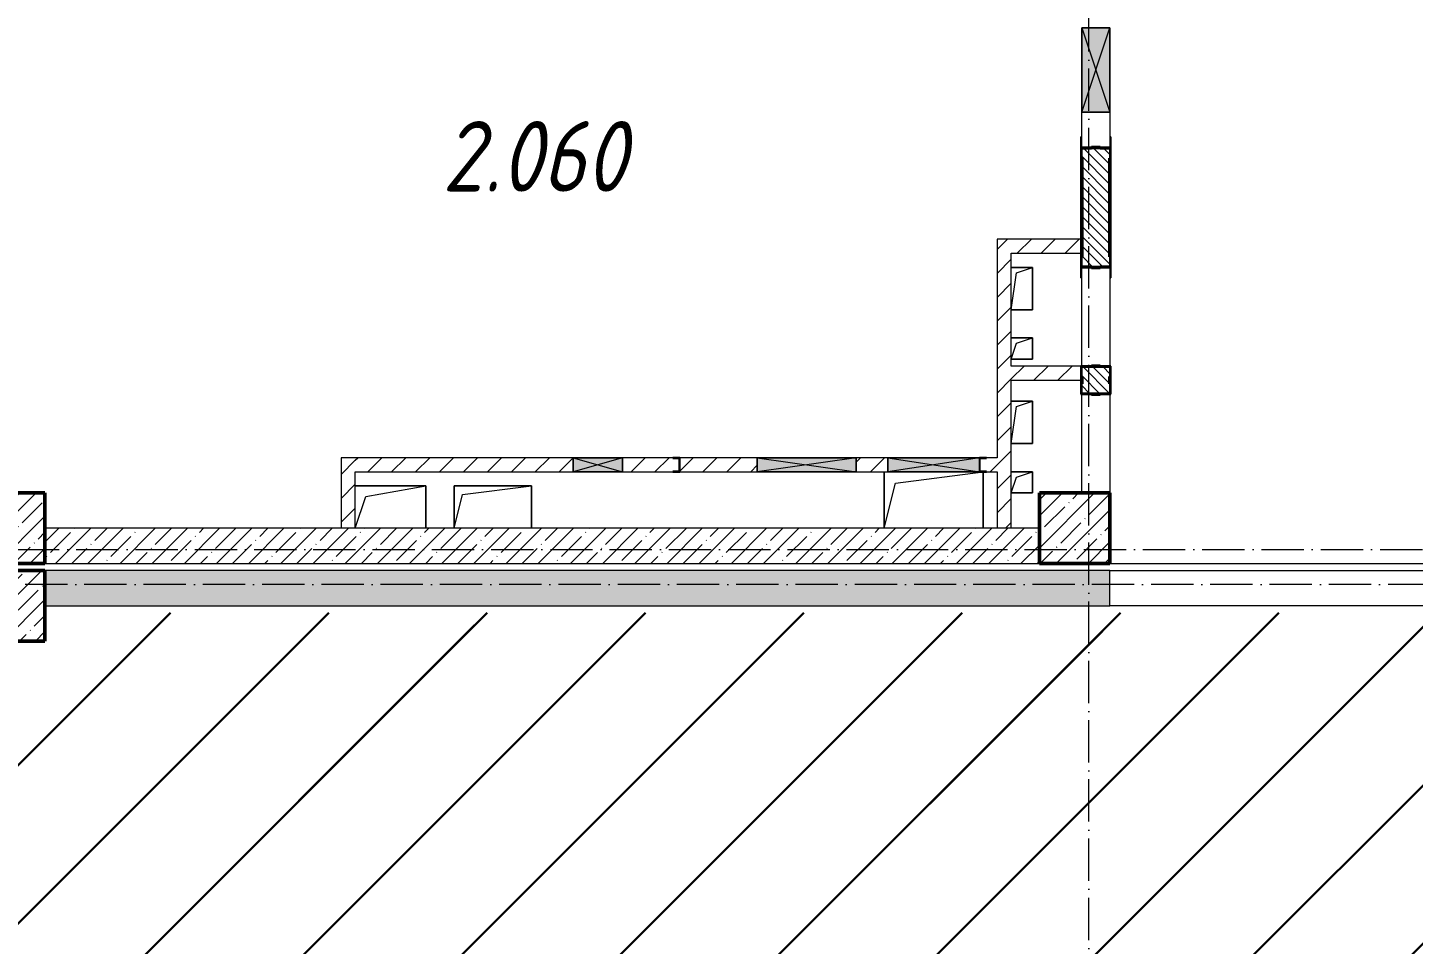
# Model space of a CAD drawing. Header units: millimetres. Extents: x -17017 to 628417, y -109036 to 199237.
# Drawn here: x 41188 to 51010, y 70544 to 77045 of the extents above; entities that cross this region are included whole.
import ezdxf

# ---------------------------------------------------------------- set-up
doc = ezdxf.new("R2010")
doc.units = ezdxf.units.MM
doc.linetypes.add('50_200_ШТРИХ_1Т_ш5_п1_п1_', pattern=[700, 500, -100, 0, -100])
for name, color, linetype, lineweight in [('3.1) ЖБ окна 1.2 м', 102, 'Continuous', 30), ('A-DETL-GENF-OTLN', 7, 'Continuous', 9), ('A-FLOR-____-OTLN', 7, 'Continuous', 9), ('A-GENM-____-MCUT', 7, 'Continuous', 25), ('A-GENM-____-OTLN', 7, 'Continuous', 9), ('A-GENM-____-OTLN-1', 7, 'Continuous', 25), ('A-GLAZ-____-OTLN', 7, 'Continuous', 9), ('A-WALL-____-MCUT-1', 7, 'Continuous', 9), ('A-WALL-____-MCUT-2', 7, 'Continuous', 50), ('A-WALL-____-OTLN', 7, 'Continuous', 9), ('A-WALL-____-PATT-1', 7, 'Continuous', 9), ('A-WALL-FNSH-MCUT-1', 7, 'Continuous', 9), ('I-WALL-____-OTLN', 7, 'Continuous', 9), ('S-COLS-____-MCUT', 7, 'Continuous', 50), ('S-COLS-____-OTLN', 7, 'Continuous', 9), ('S-GRID-____-OTLN-1', 7, '50_200_ШТРИХ_1Т_ш5_п1_п1_', 9), ('Марки помещений', 7, 'Continuous', 9), ('стяжа', 7, 'Continuous', 30)]:
    doc.layers.add(name, color=color, linetype=linetype, lineweight=lineweight)
doc.styles.add('ISOCPEUR_I_3', font='isocpeui.ttf', dxfattribs={"width": 0.85, "height": 2.2})
pattern_1 = [(45, (50979.8, 168109.95), (-561.266, 561.266), [])]
pattern_2 = [(45, (43259.71, 63713.66), (-84.8528, 84.8528), [])]
pattern_3 = [(45, (43259.71, 63713.66), (-114.0493, 114.0493), []), (45, (43373.76, 63713.66), (-114.0493, 114.0493), [201.612, -40.322, 3.353, -36.97])]

# ---------------------------------------------------------------- blocks, each defined once
blk = doc.blocks.new('BSC_Колонна _Прямоугольная - 500х500-V42-АР1_План отверстий 2 этажа в осях 1-64_А-ГГ')
at = {"layer": 'S-COLS-____-OTLN'}
h = blk.add_hatch(dxfattribs=at)
h.set_pattern_fill('FP_71', color=256, style=0, pattern_type=2)
h.set_pattern_definition([(45, (2200, -9781.04), (-114.0493, 114.0493), []), (45, (2314.05, -9781.04), (-114.0493, 114.0493), [201.612, -40.322, 3.353, -36.97])])
h.paths.add_polyline_path([(-250, -250), (250, -250), (250, 250), (-250, 250)], flags=0)
at = {"layer": 'S-COLS-____-MCUT'}
for p, q in [((250, 250), (-250, 250)), ((-250, 250), (-250, -250)), ((250, -250), (250, 250)), ((-250, -250), (250, -250))]:
    blk.add_line(p, q, dxfattribs=at)
blk = doc.blocks.new('BSC_Колонна _Прямоугольная - 500х500-V43-АР1_План отверстий 2 этажа в осях 1-64_А-ГГ')
at = {"layer": 'S-COLS-____-OTLN'}
h = blk.add_hatch(dxfattribs=at)
h.set_pattern_fill('FP_72', color=256, style=0, pattern_type=2)
h.set_pattern_definition([(45, (-5350, -9781.04), (-114.0493, 114.0493), []), (45, (-5235.95, -9781.04), (-114.0493, 114.0493), [201.613, -40.323, 3.353, -36.97])])
h.paths.add_polyline_path([(-250, -250), (250, -250), (250, 250), (-250, 250)], flags=0)
at = {"layer": 'S-COLS-____-MCUT'}
for p, q in [((250, 250), (-250, 250)), ((-250, 250), (-250, -250)), ((250, -250), (250, 250)), ((-250, -250), (250, -250))]:
    blk.add_line(p, q, dxfattribs=at)
blk = doc.blocks.new('BSC_Колонна _Прямоугольная - 500х500-V137-АР1_План отверстий 2 этажа в осях 1-64_А-ГГ')
at = {"layer": 'S-COLS-____-OTLN'}
h = blk.add_hatch(dxfattribs=at)
h.set_pattern_fill('FP_167', color=256, style=0, pattern_type=2)
h.set_pattern_definition([(45, (2200, -9231.04), (-114.0493, 114.0493), []), (45, (2314.05, -9231.04), (-114.0493, 114.0493), [201.612, -40.322, 3.353, -36.97])])
h.paths.add_polyline_path([(-250, -250), (250, -250), (250, 250), (-250, 250), (-250, 104.8)], flags=0)
at = {"layer": 'S-COLS-____-MCUT'}
for p, q in [((250, 250), (-250, 250)), ((-250, 250), (-250, -250)), ((250, -250), (250, 250)), ((-250, -250), (250, -250))]:
    blk.add_line(p, q, dxfattribs=at)
blk = doc.blocks.new('Фахверк_СКБ_Уголок - 200_3960_зеркало-28268689-АР1_План отверстий 2 этажа в осях 1-64_А-ГГ')
at = {"layer": 'A-GENM-____-MCUT'}
for p, q in [((200, 156), (125, 156)), ((125, 156), (125, 81)), ((131, 81), (131, 150)), ((131, 150), (200, 150)), ((200, 150), (200, 156)), ((125, 81), (131, 81)), ((131, 19), (125, 19)), ((125, 19), (125, -56)), ((131, -50), (131, 19)), ((125, -56), (200, -56)), ((200, -50), (131, -50)), ((200, -56), (200, -50))]:
    blk.add_line(p, q, dxfattribs=at)
blk = doc.blocks.new('154_Стойка_СКБ_Уголок - СМ-2180_200-28268025-АР1_План отверстий 2 этажа в осях 1-64_А-ГГ')
at = {"layer": 'A-GENM-____-MCUT'}
for p, q in [((125, 156), (125, 81)), ((200, 156), (125, 156)), ((131, 81), (131, 150)), ((131, 150), (200, 150)), ((200, 150), (200, 156)), ((125, 81), (131, 81)), ((131, 19), (125, 19)), ((125, 19), (125, -56)), ((131, -50), (131, 19)), ((125, -56), (200, -56)), ((200, -50), (131, -50)), ((200, -56), (200, -50))]:
    blk.add_line(p, q, dxfattribs=at)
blk = doc.blocks.new('Стойка_Влож_Уголок_Опорный - Уголок-28213941-АР1_План отверстий 2 этажа в осях 1-64_А-ГГ')
at = {"layer": 'A-GENM-____-OTLN'}
for p, q in [((-212, -6), (-212, 0)), ((0, 0), (0, -6)), ((-212, -75), (-212, -6)), ((-212, -6), (-206, -6)), ((-212, -75), (-206, -75)), ((-6, -6), (0, -6)), ((-6, -75), (0, -75)), ((0, -6), (0, -75))]:
    blk.add_line(p, q, dxfattribs=at)
blk = doc.blocks.new('154_Фахверк_СКБ_Швеллер - Тип_100_3960-28318856-АР1_План отверстий 2 этажа в осях 1-64_А-ГГ')
at = {"layer": 'A-GENM-____-MCUT'}
for p, q in [((175, 50), (125, 50)), ((125, 50), (125, -50)), ((128, 47), (175, 47)), ((128, -47), (128, 47)), ((175, 47), (175, 50)), ((125, -50), (175, -50)), ((175, -47), (128, -47)), ((175, -50), (175, -47))]:
    blk.add_line(p, q, dxfattribs=at)
blk = doc.blocks.new('AR_Отверстие прямоугольное _в плите_ - AR_Отверстие прямоугольное _в плите_-V148-АР1_План отверстий 2 этажа в осях 1-64_А-ГГ')
at = {"layer": 'A-GENM-____-OTLN'}
for p, q in [((75, 75), (-75, 75)), ((-75, -75), (-37.5, 37.5)), ((-37.5, 37.5), (75, 75)), ((75, -75), (75, 75)), ((-75, -75), (75, -75))]:
    blk.add_line(p, q, dxfattribs=at)
blk = doc.blocks.new('AR_Отверстие прямоугольное _в плите_ - AR_Отверстие прямоугольное _в плите_-V149-АР1_План отверстий 2 этажа в осях 1-64_А-ГГ')
at = {"layer": 'A-GENM-____-OTLN'}
for p, q in [((75, 150), (-75, 150)), ((-75, -150), (-37.5, 112.5)), ((-37.5, 112.5), (75, 150)), ((75, -150), (75, 150)), ((-75, -150), (75, -150))]:
    blk.add_line(p, q, dxfattribs=at)
blk = doc.blocks.new('AR_Отверстие прямоугольное _в плите_ - AR_Отверстие прямоугольное _в плите_-30552525-АР1_План отверстий 2 этажа в осях 1-64_А-ГГ')
at = {"layer": 'A-GENM-____-OTLN'}
for p, q in [((-350, 200), (-350, -200)), ((-270, 120), (350, 200)), ((350, -200), (350, 200)), ((-350, -200), (-270, 120))]:
    blk.add_line(p, q, dxfattribs=at)
blk = doc.blocks.new('AR_Отверстие прямоугольное _в плите_ - AR_Отверстие прямоугольное _в плите_-30459267-АР1_План отверстий 2 этажа в осях 1-64_А-ГГ')
at = {"layer": 'A-GENM-____-OTLN'}
for p, q in [((250, 150), (-250, 150)), ((-175, 75), (250, 150)), ((250, -150), (250, 150)), ((-250, -150), (-175, 75))]:
    blk.add_line(p, q, dxfattribs=at)
blk = doc.blocks.new('AR_Отверстие прямоугольное _в плите_ - AR_Отверстие прямоугольное _в плите_-30552596-АР1_План отверстий 2 этажа в осях 1-64_А-ГГ')
at = {"layer": 'A-GENM-____-OTLN'}
for p, q in [((275, 150), (-275, 150)), ((-275, 150), (-275, -150)), ((-215, 90), (275, 150)), ((275, -150), (275, 150)), ((-275, -150), (-215, 90))]:
    blk.add_line(p, q, dxfattribs=at)
blk = doc.blocks.new('AR_Отверстие прямоугольное _в стене_ - AR_Отверстие прямоугольное _в стене__ОВ-36887039-АР1_План отверстий 2 этажа в осях 1-64_А-ГГ')
at = {"layer": 'A-GLAZ-____-OTLN'}
blk.add_hatch(color=256, dxfattribs=at).paths.add_polyline_path([(325, -50), (325, 50), (-325, 50), (-325, -50), (55, -50)], flags=0)
at = {"layer": 'A-DETL-GENF-OTLN'}
for p, q in [((-325, -50), (-325, 50)), ((-325, 50), (325, 50)), ((325, 50), (-325, -50)), ((-325, 50), (325, -50)), ((325, 50), (-325, 50)), ((-325, 50), (-325, -50)), ((325, 50), (325, -50)), ((325, -50), (325, 50)), ((325, -50), (-325, -50)), ((-325, -50), (325, -50))]:
    blk.add_line(p, q, dxfattribs=at)
blk = doc.blocks.new('AR_Отверстие прямоугольное _в стене__БезПР - AR_Отверстие прямоугольное _в стене__БезПР-36429042-АР1_План отверстий 2 этажа в осях 1-64_А-ГГ')
at = {"layer": 'A-GLAZ-____-OTLN'}
blk.add_hatch(color=256, dxfattribs=at).paths.add_polyline_path([(-350, -50), (350, -50), (350, 50), (-350, 50)], flags=0)
at = {"layer": 'A-DETL-GENF-OTLN'}
for p, q in [((-350, -50), (-350, 50)), ((-350, 50), (350, 50)), ((350, 50), (-350, -50)), ((-350, 50), (350, -50)), ((350, 50), (-350, 50)), ((-350, 50), (-350, -50)), ((350, 50), (350, -50)), ((350, -50), (350, 50)), ((350, -50), (-350, -50)), ((-350, -50), (350, -50))]:
    blk.add_line(p, q, dxfattribs=at)
at = {"layer": 'A-GLAZ-____-OTLN'}
blk.add_line((350, 50), (-350, 50), dxfattribs=at)
blk = doc.blocks.new('AR_Отверстие прямоугольное _в стене__БезПР - AR_Отверстие прямоугольное _в стене__БезПР-36788977-АР1_План отверстий 2 этажа в осях 1-64_А-ГГ')
at = {"layer": 'A-GLAZ-____-OTLN'}
blk.add_hatch(color=256, dxfattribs=at).paths.add_polyline_path([(175, -50), (175, 50), (-175, 50), (-175, -50)], flags=0)
at = {"layer": 'A-DETL-GENF-OTLN'}
for p, q in [((-175, -50), (-175, 50)), ((-175, 50), (175, 50)), ((175, 50), (-175, -50)), ((-175, 50), (175, -50)), ((175, 50), (-175, 50)), ((-175, 50), (-175, -50)), ((175, 50), (175, -50)), ((175, -50), (175, 50)), ((175, -50), (-175, -50)), ((-175, -50), (175, -50))]:
    blk.add_line(p, q, dxfattribs=at)
at = {"layer": 'A-GLAZ-____-OTLN'}
blk.add_line((175, 50), (-175, 50), dxfattribs=at)
blk = doc.blocks.new('AR_Отверстие прямоугольное _в стене_ - AR_Отверстие прямоугольное _в стене__ОВ-36870782-АР1_План отверстий 2 этажа в осях 1-64_А-ГГ')
at = {"layer": 'A-GLAZ-____-OTLN'}
blk.add_hatch(color=256, dxfattribs=at).paths.add_polyline_path([(-300, 100), (-300, -100), (300, -100), (300, 100)], flags=0)
at = {"layer": 'A-DETL-GENF-OTLN'}
for p, q in [((-300, -100), (-300, 100)), ((-300, 100), (300, 100)), ((300, 100), (-300, -100)), ((-300, 100), (300, -100)), ((300, 100), (-300, 100)), ((-300, 100), (-300, -100)), ((300, 100), (300, -100)), ((300, -100), (300, 100)), ((300, -100), (-300, -100)), ((-300, -100), (300, -100))]:
    blk.add_line(p, q, dxfattribs=at)
blk = doc.blocks.new('154_Фахверк_СКБ_Швеллер - Тип_100_3960_зеркало-V199-АР1_План отверстий 2 этажа в осях 1-64_А-ГГ')
at = {"layer": 'A-GENM-____-MCUT'}
for p, q in [((175, 50), (125, 50)), ((128, 47), (175, 47)), ((128, -47), (128, 47)), ((175, 47), (175, 50)), ((125, -50), (175, -50)), ((175, -47), (128, -47)), ((175, -50), (175, -47))]:
    blk.add_line(p, q, dxfattribs=at)
blk = doc.blocks.new('2этаж')
at = {"layer": 'S-GRID-____-OTLN-1', "color": 251, "ltscale": 0.6, "true_color": 0x636466}
for p, q in [((-10141.7, 454533.3), (-10141.7, 508896.9)), ((-20260.4, 468647), (8278.9, 468647)), ((88482.7, 468397), (-20037.2, 468397))]:
    blk.add_line(p, q, dxfattribs=at)

msp = doc.modelspace()

# ---------------------------------------------------------------- hatches: boundary and pattern name
at = {"layer": 'A-WALL-____-PATT-1'}
h = msp.add_hatch(dxfattribs=at)
h.set_pattern_fill('FP_6', color=256, style=0, pattern_type=2)
h.set_pattern_definition([(135, (43259.71, 63713.66), (-35.35534, -35.35534), [])])
h.paths.add_polyline_path([(48790.7, 74444.7), (48790.7, 74450.7), (48859.7, 74450.7), (48859.7, 74638.7), (48790.7, 74638.7), (48790.7, 74644.7), (48728.7, 74644.7), (48728.7, 74638.7), (48659.7, 74638.7), (48659.7, 74450.7), (48728.7, 74450.7), (48728.7, 74444.7)], flags=0)
h.paths.add_polyline_path([(48728.7, 75344.7), (48790.7, 75344.7), (48790.7, 75350.7), (48859.7, 75350.7), (48859.7, 76188.7), (48790.7, 76188.7), (48790.7, 76194.7), (48728.7, 76194.7), (48728.7, 76188.7), (48659.7, 76188.7), (48659.7, 75350.7), (48728.7, 75350.7)], flags=0)
h.paths.add_polyline_path([(48790.7, 77344.7), (48859.7, 77344.7), (48859.7, 77644.7), (48659.7, 77644.7), (48659.7, 77344.7), (48728.7, 77344.7)], flags=0)
h = msp.add_hatch(dxfattribs=at)
h.set_pattern_fill('FP_4', color=256, style=0, pattern_type=2)
h.set_pattern_definition(pattern_2)
h.paths.add_polyline_path([(48059.7, 73494.7), (48159.7, 73494.7), (48159.7, 75544.7), (48059.7, 75544.7), (48059.7, 73894.7)], flags=0)
h = msp.add_hatch(dxfattribs=at)
h.set_pattern_fill('FP_4', color=256, style=0, pattern_type=2)
h.set_pattern_definition(pattern_2)
h.paths.add_polyline_path([(48659.7, 75444.7), (48659.7, 75544.7), (48159.7, 75544.7), (48159.7, 75444.7), (48548.4, 75444.7)], flags=0)
h = msp.add_hatch(dxfattribs=at)
h.set_pattern_fill('FP_4', color=256, style=0, pattern_type=2)
h.set_pattern_definition(pattern_2)
h.paths.add_polyline_path([(48659.7, 74544.7), (48659.7, 74569.7), (48653.7, 74569.7), (48653.7, 74644.7), (48159.7, 74644.7), (48159.7, 74544.7), (48653.7, 74544.7)], flags=0)
h = msp.add_hatch(dxfattribs=at)
h.set_pattern_fill('FP_4', color=256, style=0, pattern_type=2)
h.set_pattern_definition(pattern_2)
h.paths.add_polyline_path([(43509.7, 73494.7), (43509.7, 73994.7), (43409.7, 73994.7), (43409.7, 73494.7)], flags=0)
h = msp.add_hatch(dxfattribs=at)
h.set_pattern_fill('FP_4', color=256, style=0, pattern_type=2)
h.set_pattern_definition(pattern_2)
h.paths.add_polyline_path([(47984.7, 73894.7), (48059.7, 73894.7), (48059.7, 73994.7), (47984.7, 73994.7), (47984.7, 73991.7), (47937.7, 73991.7), (47937.7, 73897.7), (47984.7, 73897.7)], flags=0)
h.paths.add_polyline_path([(46359.7, 73894.7), (46359.7, 73994.7), (45809.7, 73994.7), (45809.7, 73894.7)], flags=0)
h.paths.add_polyline_path([(47059.7, 73894.7), (47284.7, 73894.7), (47284.7, 73994.7), (47059.7, 73994.7)], flags=0)
h.paths.add_polyline_path([(45054.7, 73894.7), (45054.7, 73994.7), (43509.7, 73994.7), (43509.7, 73894.7)], flags=0)
h.paths.add_polyline_path([(45404.7, 73894.7), (45759.7, 73894.7), (45759.7, 73897.7), (45806.7, 73897.7), (45806.7, 73991.7), (45759.7, 73991.7), (45759.7, 73994.7), (45404.7, 73994.7), (45404.7, 73897.7)], flags=0)
h = msp.add_hatch(dxfattribs=at)
h.set_pattern_fill('FP_25', color=256, style=0, pattern_type=2)
h.set_pattern_definition(pattern_3)
h.paths.add_polyline_path([(47664.7, 73244.7), (48359.7, 73244.7), (48359.7, 73494.7), (41309.7, 73494.7), (41309.7, 73244.7), (46781, 73244.7)], flags=0)
h = msp.add_hatch(dxfattribs=at)
h.set_pattern_fill('FP_25', color=256, style=0, pattern_type=2)
h.set_pattern_definition(pattern_3)
h.paths.add_polyline_path([(65909.7, 72944.7), (66809.7, 72944.7), (66809.7, 73194.7), (65909.7, 73194.7)], flags=0)
h.paths.add_polyline_path([(63809.7, 72944.7), (63809.7, 73194.7), (56159.7, 73194.7), (56159.7, 72944.7), (60920.7, 72944.7)], flags=0)
h.paths.add_polyline_path([(54059.7, 72944.7), (54059.7, 73194.7), (52859.7, 73194.7), (52859.7, 72944.7), (53850.8, 72944.7)], flags=0)
h.paths.add_polyline_path([(48548.4, 72944.7), (48859.7, 72944.7), (48859.7, 73194.7), (41309.7, 73194.7), (41309.7, 72944.7), (46781, 72944.7)], flags=0)
at = {"layer": 'стяжа'}
h = msp.add_hatch(dxfattribs=at)
h.set_pattern_fill('ANSI31', color=5, scale=250)
h.set_pattern_definition(pattern_1)
h.paths.add_polyline_path([(81815.4, 72894.7), (40941.8, 72894.7), (40941.8, 69784.7), (81815.4, 69784.7)])
h.paths.add_polyline_path([(58159.7, 69194.7), (72559.7, 69194.7), (72559.7, 62394.7), (58159.7, 62394.7)])
h.paths.add_polyline_path([(72559.7, 68944.7), (124367.1, 68944.7), (124367.1, 62044.5), (72559.7, 62044.5)])
h = msp.add_hatch(dxfattribs=at)
h.set_pattern_fill('ANSI31', color=5, scale=250)
h.set_pattern_definition(pattern_1)
h.paths.add_polyline_path([(124367.1, 62044.5), (72559.7, 62044.5), (58159.7, 62394.7), (58159.7, 69784.7), (40941.8, 69784.7), (40941.8, 72894.7), (81815.4, 72894.7), (81815.4, 68944.7), (124367.1, 68944.7)])
h.paths.add_polyline_path([(63559.7, 62272.2), (63571.7, 62272.2), (63571.7, 62297.2), (63559.7, 62297.2)], flags=16)
h.paths.add_polyline_path([(63559.7, 68994.7), (63559.7, 67794.7), (63559.7, 66458.5, -2.052883), (63590.7, 66482.8, -0.372712), (63459.7, 66511.7), (63459.7, 67748.7), (63563.9, 68994.7)], flags=0)
h.paths.add_polyline_path([(64891.7, 69502.1, -0.625627), (65009.7, 69744.7), (64891.7, 69774.2)], flags=16)
h.paths.add_polyline_path([(64771.7, 69694.7), (64671.7, 69694.7), (64671.7, 69394.7), (64771.7, 69394.7)], flags=16)
h.paths.add_polyline_path([(64980.4, 69206.7, -1), (65029, 69194.7), (65209.7, 69194.7), (65209.7, 69206.7)], flags=16)
h.paths.add_polyline_path([(64559.7, 69906.7), (64771.7, 69906.7), (64891.7, 70047.4), (64559.7, 70047.4)], flags=16)
h.paths.add_polyline_path([(43109.7, 69906.7), (46549.7, 69910.7), (43109.7, 69910.7), (43102.8, 69906.7)], flags=16)
h.paths.add_polyline_path([(41309.7, 70586.7), (41309.7, 70044.7), (41421.7, 69906.7), (41421.7, 70586.7)], flags=16)
h.paths.add_polyline_path([(41059.7, 70494.7), (41289.7, 70044.7), (41289.7, 70474.7), (41090.5, 71908, -0.526622), (41059.7, 71880.6)], flags=16)
h.paths.add_polyline_path([(72671.7, 72682.7), (72059.7, 72682.7), (71947.7, 72582.7), (72671.7, 72582.7)], flags=16)
h.paths.add_polyline_path([(79659.7, 69806.7), (79659.7, 69794.7), (81059.7, 69794.7), (81122.7, 69806.7)], flags=16)
h.paths.add_polyline_path([(66491.7, 69354.7), (66491.7, 68994.7), (65559.7, 68994.7), (65247.7, 68994.7), (65247.7, 70047.4), (65559.7, 70047.4), (65559.7, 69806.7), (66984.7, 69806.7), (66984.7, 69354.7)], flags=16)
h.paths.add_polyline_path([(65359.7, 69806.7), (65347.7, 69806.7), (65347.7, 69794.7), (65359.7, 69194.7)], flags=0)
h.paths.add_polyline_path([(64659.7, 69194.7), (65359.7, 69194.7), (65709.7, 69594.7), (65559.7, 69594.7)], flags=16)
h.paths.add_polyline_path([(66588.2, 69582.7, -1), (66539.6, 69594.7), (66271.7, 69594.7), (66271.7, 69582.7)], flags=0)
h.paths.add_polyline_path([(66259.7, 69794.7), (66259.7, 68994.7), (66159.7, 68994.7), (66159.7, 69094.7), (66159.7, 69794.7)], flags=0)
h.paths.add_polyline_path([(69047.7, 69194.7), (69059.7, 69194.7), (69059.7, 69294.7), (69047.7, 69582.7)], flags=16)
h.paths.add_polyline_path([(72159.7, 69044.7), (73459.7, 69044.7), (73459.7, 69594.7), (72659.7, 69594.7), (72159.7, 69621)], flags=0)
h.paths.add_polyline_path([(68734.7, 69794.7), (68734.7, 69594.7), (69059.7, 69594.7), (69059.7, 69794.7)], flags=16)
h.paths.add_polyline_path([(69559.7, 69294.7), (72159.7, 69294.7), (72159.7, 68944.7), (73559.7, 68944.7), (73559.7, 69594.7), (73459.7, 69594.7), (73434.7, 69594.7), (72613.2, 69806.7), (73359.7, 69806.7), (74359.7, 69806.7), (75984.7, 69806.7), (75984.7, 69594.7), (75959.7, 69594.7), (75959.7, 68944.7), (74559.7, 68944.7), (74459.7, 68944.7), (72059.7, 68944.7)], flags=16)
h.paths.add_polyline_path([(69559.7, 69594.7), (72059.7, 69594.7), (72059.7, 69794.7), (69559.7, 69794.7)], flags=16)
h.paths.add_polyline_path([(41421.7, 72832.7), (41421.7, 72582.7), (41059.7, 72582.7), (41059.7, 72832.7), (68947.7, 72832.7), (69559.7, 72682.7), (69559.7, 72832.7), (71947.7, 72832.7), (72559.7, 72694.7), (71947.7, 72694.7), (71947.7, 72832.7), (70007.7, 72832.7), (70007.7, 72582.7), (68947.7, 72582.7)], flags=16)
h.paths.add_polyline_path([(62459.7, 69794.7), (62459.7, 69594.7), (63059.7, 69594.7), (62359.7, 69775.3), (62359.7, 69594.7), (62459.7, 69594.7), (63059.7, 69794.7)], flags=16)
h.paths.add_polyline_path([(62359.7, 69194.7), (62359.7, 69294.7), (63359.7, 69294.7), (63359.7, 69194.7), (63359.7, 68982.7), (63347.7, 68982.7)], flags=16)
h.paths.add_polyline_path([(70954.1, 66230.8, -1), (70474.1, 66230.8, -1)], flags=0)
h.paths.add_polyline_path([(71749.3, 70937.2, -1), (72229.3, 70937.2, -1)], flags=16)
h.paths.add_polyline_path([(73359.7, 69794.7), (74359.7, 69794.7), (74559.7, 69794.7), (74559.7, 69044.7), (74459.7, 68944.7), (74459.7, 69594.7), (73659.7, 69594.7), (72659.7, 69794.7)], flags=0)
h.paths.add_polyline_path([(77947.7, 72832.7), (78559.7, 72694.7), (78559.7, 72832.7), (80947.7, 72832.7), (81694.8, 72694.7), (81759.7, 72694.7), (81759.7, 72582.7), (80947.7, 72582.7), (79007.7, 72832.7), (79007.7, 72582.7), (77947.7, 72582.7), (72671.7, 72832.7)], flags=16)
h.paths.add_polyline_path([(61929.2, 67707.5, -1), (61449.2, 67707.5, -1)], flags=0)
h.paths.add_polyline_path([(70059.7, 62294.7), (69559.7, 62294.7), (69559.7, 62269.7), (70034.7, 62269.7)], flags=16)
h.paths.add_polyline_path([(72057.2, 62369.7), (72534.7, 62369.7), (72559.7, 62394.7), (72057.2, 62394.7)], flags=16)
h.paths.add_polyline_path([(72571.7, 62056.7), (72571.7, 62314.7), (72559.7, 62314.7), (72559.7, 62294.7)], flags=16)
h.paths.add_polyline_path([(73259.7, 62056.7), (75059.7, 62056.7), (76259.7, 62056.7), (78047.7, 62056.7), (78524.4, 62372.2), (78082.2, 62372.2), (78082.2, 62044.7), (76259.7, 62044.7), (75134.7, 62044.7), (73259.7, 62044.7), (72571.7, 62056.7)], flags=16)
h.paths.add_polyline_path([(77759.7, 69594.7), (78059.7, 69594.7), (78059.7, 69794.7), (77759.7, 69794.7)], flags=16)
h.paths.add_polyline_path([(77659.7, 68894.7), (78059.7, 68894.7), (78059.7, 68994.7), (77759.7, 68994.7)], flags=16)
h.paths.add_polyline_path([(77659.7, 68994.7), (77659.7, 68882.7), (77647.7, 68882.7), (77647.7, 69794.7), (77659.7, 69794.7)], flags=16)
h.paths.add_polyline_path([(81459.7, 68894.7), (81559.7, 68894.7), (81559.7, 68994.7), (81459.7, 68994.7)], flags=0)
h.paths.add_polyline_path([(78159.7, 69594.7), (81459.7, 69594.7), (81459.7, 68894.7), (81571.7, 68882.7), (81571.7, 68894.7), (79659.7, 68894.7), (78059.7, 68894.7), (78059.7, 68994.7), (78159.7, 68994.7)], flags=16)
h.paths.add_polyline_path([(79559.7, 69794.7), (79559.7, 69594.7), (79659.7, 69594.7), (81059.7, 69794.7)], flags=16)
h.paths.add_polyline_path([(81047.7, 62044.7), (81059.7, 62044.7), (81107.8, 62056.7), (81047.7, 62056.7)], flags=16)
h.paths.add_polyline_path([(79259.7, 62056.7), (81047.7, 62044.7), (79259.7, 62044.7), (78571.7, 62056.7)], flags=16)
h.paths.add_polyline_path([(78562.2, 62294.7), (78537.2, 62294.7), (78537.2, 62372.2), (78562.2, 62397.2)], flags=16)
h.paths.add_polyline_path([(51634.7, 69906.7), (48559.7, 69906.7), (48359.7, 69794.7), (48559.7, 69794.7)], flags=16)
h.paths.add_polyline_path([(53659.7, 69794.7), (53134.7, 69794.7), (51634.7, 69906.7), (53334.7, 69906.7)], flags=16)
h.paths.add_polyline_path([(84284.7, 62269.7), (84259.7, 62294.7), (84259.7, 62050.7), (84284.7, 62050.7)], flags=0)
h.paths.add_polyline_path([(82459.7, 62044.7), (84259.7, 62044.7), (85109.7, 62304.2), (84609.7, 62304.2), (84609.7, 62294.7), (84259.7, 62294.7)], flags=16)
h.paths.add_polyline_path([(82434.7, 62269.7), (82459.7, 62294.7), (82109.7, 62294.7), (82109.7, 62269.7)], flags=16)
h.paths.add_polyline_path([(87959.7, 62297.2), (87959.7, 65719.7), (87759.9, 62297.2)], flags=16)
h.paths.add_polyline_path([(88462.2, 62272.2), (88462.2, 62306.7), (88109.7, 62306.7), (88109.7, 62272.2)], flags=16)
h.paths.add_polyline_path([(85447.2, 62050.7), (85459.7, 62050.7), (85459.7, 62056.7), (85447.2, 62056.7)], flags=16)
h.paths.add_polyline_path([(87597.7, 62306.7), (87959.7, 65719.7), (87959.7, 62044.7), (87334.7, 62044.7), (85459.7, 62044.7), (85434.7, 62062.6), (85434.7, 62056.7), (87259.7, 62056.7), (87597.7, 62229.9)], flags=16)
h.paths.add_polyline_path([(48559.7, 69906.7), (46559.7, 69906.7), (46209.7, 69794.7), (46759.7, 69794.7)], flags=16)
h.paths.add_polyline_path([(87259.7, 62056.7), (87597.7, 62056.7), (87609.7, 62044.7), (87334.7, 62044.7)], flags=0)
h.paths.add_polyline_path([(102259.7, 62156.7), (97549.7, 62156.7), (97469.4, 62056.7), (102259.7, 62056.7), (102259.7, 62056.7)], flags=16)
h.paths.add_polyline_path([(96259.7, 62056.7), (96279.7, 62056.7), (96279.7, 62156.7), (96259.7, 62156.7)], flags=16)
h.paths.add_polyline_path([(90259.7, 62056.7), (91459.7, 62056.7), (93257.2, 62056.7), (93257.2, 62306.7), (93747.7, 62306.7), (93759.7, 62309.2), (93759.7, 67669.7), (93759.7, 68894.7), (94071.7, 68950.6), (94071.7, 62406.7), (94221.7, 62406.7), (96329.6, 62044.7), (94071.7, 62044.7), (94071.7, 62272.2), (93282.2, 62272.2), (93282.2, 62044.7), (91459.7, 62044.7), (90334.7, 62044.7), (88465.7, 62044.7), (88465.7, 62056.7)], flags=16)
h.paths.add_polyline_path([(93259.7, 62044.7), (93259.7, 62056.7), (93257.2, 62056.7), (91459.7, 62044.7)], flags=0)
h.paths.add_polyline_path([(91207.1, 64177.4, -1), (91687.1, 64177.4, -1)], flags=16)
h.paths.add_polyline_path([(93759.7, 62297.2), (93609.7, 62297.2), (93609.7, 62294.7), (93759.7, 62294.7)], flags=0)
h.paths.add_polyline_path([(96259.7, 62044.7), (97005.9, 62274.7), (96279.7, 62274.7), (96149.7, 62258.3), (96149.7, 62044.7)], flags=16)
h.paths.add_polyline_path([(96149.7, 62406.7), (97549.7, 62406.7), (97549.7, 62156.7), (97459.7, 62050.7), (97459.7, 62056.7), (97439.7, 62056.7), (96562.5, 62294.7), (96259.7, 62294.7)], flags=16)
h.paths.add_polyline_path([(115231, 62406.7), (114979.7, 62306.7), (115671.7, 62306.7), (115791, 62406.7)], flags=16)
h.paths.add_polyline_path([(105259.7, 62056.7), (105279.7, 62056.7), (105279.7, 62156.7), (105259.7, 62156.7)], flags=0)
h.paths.add_polyline_path([(105259.7, 62056.7), (106000.9, 62274.7), (105279.7, 62274.7), (105149.7, 62258.3), (105149.7, 62056.7)], flags=0)
h.paths.add_polyline_path([(102279.7, 62056.7), (102259.7, 62056.7), (102259.7, 62050.7), (102279.7, 62050.7)], flags=16)
h.paths.add_polyline_path([(102159.7, 62306.7), (103219.7, 62306.7), (103219.7, 62056.7), (103459.7, 62056.7), (105259.7, 62044.7), (103459.7, 62044.7), (103121.7, 62056.7), (103121.7, 62306.7), (102609.7, 62306.7), (102609.7, 62044.7), (102334.7, 62044.7), (102274.9, 62294.7), (102159.7, 62294.7)], flags=16)
h.paths.add_polyline_path([(102681.1, 64475.4, -1), (103161.1, 64475.4, -1)], flags=16)
h.paths.add_polyline_path([(105149.7, 62406.7), (106549.7, 62406.7), (111169.7, 62156.7), (111169.7, 62406.7), (112209.7, 62406.7), (113674, 62156.7), (114151.7, 62156.7), (114151.7, 62406.7), (114911.7, 62406.7), (114979.7, 62394.7), (114979.7, 62306.7), (114979.7, 62044.7), (114334.7, 62044.7), (112459.7, 62044.7), (112121.7, 62056.7), (112121.7, 62306.7), (111609.7, 62306.7), (111609.7, 62044.7), (109459.7, 62044.7), (108334.7, 62044.7), (106459.7, 62044.7), (105555, 62294.7), (105259.7, 62294.7)], flags=16)
h.paths.add_polyline_path([(106439.7, 62056.7), (106439.7, 62050.7), (106459.7, 62050.7), (106459.7, 62056.7)], flags=16)
h.paths.add_polyline_path([(108259.7, 62056.7), (109459.7, 62056.7), (111259.7, 62056.7), (111259.7, 62294.7), (111609.7, 62294.7), (111609.7, 62044.7), (111334.7, 62044.7), (109459.7, 62044.7), (108334.7, 62044.7), (106459.7, 62056.7)], flags=16)
h.paths.add_polyline_path([(114911.7, 62506.7), (114911.7, 62374.7), (114959.7, 62374.7), (115231.7, 62506.7)], flags=16)
h.paths.add_polyline_path([(114279.7, 62056.7), (114259.7, 62056.7), (114259.7, 62050.7), (114279.7, 62050.7)], flags=0)
h.paths.add_polyline_path([(114259.7, 62044.7), (114786.4, 62274.7), (114279.7, 62274.7), (112459.7, 62044.7)], flags=16)
h.paths.add_polyline_path([(118047.7, 62406.7), (118047.7, 62306.7), (118659.7, 62306.7), (118771.7, 62406.7)], flags=16)
h.paths.add_polyline_path([(115659.7, 62056.7), (115671.7, 62056.7), (118147.7, 62056.7), (118159.7, 62044.7), (115659.7, 62044.7)], flags=16)
h.paths.add_polyline_path([(123559.7, 62294.7), (124159.7, 62294.7), (124159.7, 62414.7), (123559.7, 62414.7)], flags=16)
h.paths.add_polyline_path([(123534.7, 62044.7), (118671.7, 62044.7), (118671.7, 62156.7), (123559.7, 62156.7), (123659.7, 62176.4), (123659.7, 62274.7), (124159.7, 62274.7), (124159.7, 62044.7)], flags=16)
h.paths.add_polyline_path([(118671.7, 62056.7), (123459.7, 62056.7), (123679.7, 62056.7), (123679.7, 62044.7), (118671.7, 62044.7)], flags=0)
h.paths.add_polyline_path([(72559.7, 68944.7), (72559.7, 69194.7), (58159.7, 69194.7), (58159.7, 62394.7), (72559.7, 62394.7)], flags=16)
h.paths.add_polyline_path([(63544, 66470.5, -0.174623), (63478.2, 66492.7, -1.111514), (63428.7, 66487.4, -0.48712), (63459.7, 66511.7), (63459.7, 67748.7), (63559.7, 68944.7), (63559.7, 68994.7), (63462.7, 68994.7), (63359.7, 68994.7), (63359.7, 68982.7), (63347.7, 68982.7), (63347.7, 68994.7), (63459.7, 68994.7), (63556.7, 68994.7), (65359.7, 68994.7), (65559.7, 68994.7), (65559.7, 69094.7), (66159.7, 69094.7), (66159.7, 68994.7), (65559.7, 68994.7), (65247.7, 68994.7), (63563.9, 68994.7), (63559.7, 68944.7), (63559.7, 67794.7), (63559.7, 66507.1, -0.48712), (63590.7, 66482.8, -0.770165)], flags=0)
h.paths.add_polyline_path([(63559.7, 66458.5, -0.782881), (63559.7, 66507.1)], flags=0)
h.paths.add_polyline_path([(102491.3, 64242), (103171.1, 64242), (103171.1, 64722), (102491.3, 64722)], flags=24)
h.paths.add_polyline_path([(91017.4, 63944), (91705.9, 63944), (91705.9, 64424), (91017.4, 64424)], flags=24)
h.paths.add_polyline_path([(61272.4, 67474.1), (61929.8, 67474.1), (61929.8, 67954.1), (61272.4, 67954.1)], flags=8)
h.paths.add_polyline_path([(70284.4, 65997.4), (70965.3, 65997.4), (70965.3, 66477.4), (70284.4, 66477.4)], flags=8)
h.paths.add_polyline_path([(71559.5, 70703.8), (72240.2, 70703.8), (72240.2, 71183.8), (71559.5, 71183.8)], flags=24)

# ---------------------------------------------------------------- linework, layer by layer
at = {"layer": 'A-FLOR-____-OTLN'}
for p, q in [((48159.7, 75344.7), (48309.7, 75344.7)), ((48309.7, 75344.7), (48309.7, 75044.7)), ((48309.7, 75044.7), (48159.7, 75044.7)), ((48159.7, 74844.7), (48309.7, 74844.7)), ((48309.7, 74844.7), (48309.7, 74694.7)), ((48309.7, 74694.7), (48159.7, 74694.7)), ((48159.7, 74394.7), (48309.7, 74394.7)), ((48309.7, 74394.7), (48309.7, 74094.7)), ((48309.7, 74094.7), (48159.7, 74094.7)), ((47259.7, 73494.7), (47259.7, 73894.7)), ((47959.7, 73894.7), (47959.7, 73494.7)), ((48159.7, 73894.7), (48309.7, 73894.7)), ((48309.7, 73894.7), (48309.7, 73744.7)), ((43509.7, 73794.7), (44009.7, 73794.7)), ((44009.7, 73794.7), (44009.7, 73494.7)), ((44209.7, 73794.7), (44759.7, 73794.7)), ((44209.7, 73494.7), (44209.7, 73794.7)), ((44759.7, 73794.7), (44759.7, 73494.7)), ((48309.7, 73744.7), (48159.7, 73744.7)), ((48859.7, 73244.7), (52859.7, 73244.7))]:
    msp.add_line(p, q, dxfattribs=at)
at = {"layer": 'A-WALL-____-MCUT-1'}
for p, q in [((48359.7, 73494.7), (41309.7, 73494.7)), ((41309.7, 73244.7), (48359.7, 73244.7)), ((48859.7, 73194.7), (41309.7, 73194.7)), ((48859.7, 72944.7), (48859.7, 73194.7)), ((41309.7, 72944.7), (48859.7, 72944.7))]:
    msp.add_line(p, q, dxfattribs=at)
at = {"layer": 'A-WALL-____-MCUT-2'}
for p, q in [((48790.7, 76194.7), (48728.7, 76194.7)), ((48659.7, 76119.7), (48659.7, 75419.7)), ((48859.7, 75419.7), (48859.7, 76119.7)), ((48728.7, 75344.7), (48790.7, 75344.7)), ((48659.7, 74519.7), (48659.7, 74569.7)), ((48790.7, 74644.7), (48728.7, 74644.7)), ((48859.7, 74519.7), (48859.7, 74569.7)), ((48728.7, 74444.7), (48790.7, 74444.7))]:
    msp.add_line(p, q, dxfattribs=at)
at = {"layer": 'A-WALL-____-OTLN'}
for p, q in [((48859.7, 73194.7), (52859.7, 73194.7)), ((52859.7, 72944.7), (48859.7, 72944.7))]:
    msp.add_line(p, q, dxfattribs=at)
at = {"layer": 'A-WALL-FNSH-MCUT-1'}
for p, q in [((48059.7, 75544.7), (48059.7, 73994.7)), ((48659.7, 75544.7), (48059.7, 75544.7)), ((48159.7, 74644.7), (48159.7, 75444.7)), ((48159.7, 75444.7), (48659.7, 75444.7)), ((48653.7, 74644.7), (48159.7, 74644.7)), ((48159.7, 73494.7), (48159.7, 74544.7)), ((48159.7, 74544.7), (48659.7, 74544.7)), ((45054.7, 73994.7), (43409.7, 73994.7)), ((43409.7, 73994.7), (43409.7, 73494.7)), ((45759.7, 73994.7), (45404.7, 73994.7)), ((46359.7, 73994.7), (45809.7, 73994.7)), ((47284.7, 73994.7), (47059.7, 73994.7)), ((48059.7, 73994.7), (47984.7, 73994.7)), ((43509.7, 73894.7), (45054.7, 73894.7)), ((43509.7, 73494.7), (43509.7, 73894.7)), ((45404.7, 73894.7), (45759.7, 73894.7)), ((45809.7, 73894.7), (46359.7, 73894.7)), ((47059.7, 73894.7), (47284.7, 73894.7)), ((47984.7, 73894.7), (48059.7, 73894.7)), ((48059.7, 73894.7), (48059.7, 73494.7))]:
    msp.add_line(p, q, dxfattribs=at)
at = {"layer": 'I-WALL-____-OTLN'}
for p, q in [((48659.7, 76194.7), (48659.7, 76444.7)), ((48859.7, 76444.7), (48859.7, 76194.7)), ((48659.7, 74644.7), (48659.7, 75344.7)), ((48859.7, 75344.7), (48859.7, 74644.7)), ((48659.7, 73744.7), (48659.7, 74444.7)), ((48859.7, 74444.7), (48859.7, 73744.7))]:
    msp.add_line(p, q, dxfattribs=at)

# ---------------------------------------------------------------- block references
at = {"layer": '3.1) ЖБ окна 1.2 м'}
msp.add_blockref('2этаж', (58851.4, -395302.3), dxfattribs=at)
at = {"layer": 'A-GENM-____-OTLN', "rotation": 180}
msp.add_blockref('Стойка_Влож_Уголок_Опорный - Уголок-28213941-АР1_План отверстий 2 этажа в осях 1-64_А-ГГ', (48653.7, 76194.7), dxfattribs=at)
at = {"layer": 'A-GENM-____-OTLN'}
for name, p in [('AR_Отверстие прямоугольное _в плите_ - AR_Отверстие прямоугольное _в плите_-V149-АР1_План отверстий 2 этажа в осях 1-64_А-ГГ', (48234.7, 75194.7)), ('Стойка_Влож_Уголок_Опорный - Уголок-28213941-АР1_План отверстий 2 этажа в осях 1-64_А-ГГ', (48865.7, 75344.7)), ('AR_Отверстие прямоугольное _в плите_ - AR_Отверстие прямоугольное _в плите_-V148-АР1_План отверстий 2 этажа в осях 1-64_А-ГГ', (48234.7, 74769.7)), ('AR_Отверстие прямоугольное _в плите_ - AR_Отверстие прямоугольное _в плите_-V149-АР1_План отверстий 2 этажа в осях 1-64_А-ГГ', (48234.7, 74244.7)), ('AR_Отверстие прямоугольное _в плите_ - AR_Отверстие прямоугольное _в плите_-30552525-АР1_План отверстий 2 этажа в осях 1-64_А-ГГ', (47609.7, 73694.7)), ('AR_Отверстие прямоугольное _в плите_ - AR_Отверстие прямоугольное _в плите_-V148-АР1_План отверстий 2 этажа в осях 1-64_А-ГГ', (48234.7, 73819.7)), ('AR_Отверстие прямоугольное _в плите_ - AR_Отверстие прямоугольное _в плите_-30459267-АР1_План отверстий 2 этажа в осях 1-64_А-ГГ', (43759.7, 73644.7)), ('AR_Отверстие прямоугольное _в плите_ - AR_Отверстие прямоугольное _в плите_-30552596-АР1_План отверстий 2 этажа в осях 1-64_А-ГГ', (44484.7, 73644.7))]:
    msp.add_blockref(name, p, dxfattribs=at)
at = {"layer": 'A-GENM-____-OTLN-1'}
for name, p, rotation in [('154_Стойка_СКБ_Уголок - СМ-2180_200-28268025-АР1_План отверстий 2 этажа в осях 1-64_А-ГГ', (48709.7, 76319.7), 269.9999999999999), ('154_Стойка_СКБ_Уголок - СМ-2180_200-28268025-АР1_План отверстий 2 этажа в осях 1-64_А-ГГ', (48809.7, 75219.7), 89.99999999999991), ('Фахверк_СКБ_Уголок - 200_3960_зеркало-28268689-АР1_План отверстий 2 этажа в осях 1-64_А-ГГ', (48709.7, 74769.7), 269.9999999999999), ('Фахверк_СКБ_Уголок - 200_3960_зеркало-28268689-АР1_План отверстий 2 этажа в осях 1-64_А-ГГ', (48809.7, 74319.7), 89.99999999999991), ('154_Фахверк_СКБ_Швеллер - Тип_100_3960-28318856-АР1_План отверстий 2 этажа в осях 1-64_А-ГГ', (45934.7, 73944.7), 180)]:
    msp.add_blockref(name, p, dxfattribs=dict(at, rotation=rotation))
msp.add_blockref('154_Фахверк_СКБ_Швеллер - Тип_100_3960_зеркало-V199-АР1_План отверстий 2 этажа в осях 1-64_А-ГГ', (47809.7, 73944.7), dxfattribs=at)
at = {"layer": 'A-GLAZ-____-OTLN', "rotation": 89.99999999999991}
msp.add_blockref('AR_Отверстие прямоугольное _в стене_ - AR_Отверстие прямоугольное _в стене__ОВ-36870782-АР1_План отверстий 2 этажа в осях 1-64_А-ГГ', (48759.7, 76744.7), dxfattribs=at)
at = {"layer": 'A-GLAZ-____-OTLN'}
for name, p in [('AR_Отверстие прямоугольное _в стене__БезПР - AR_Отверстие прямоугольное _в стене__БезПР-36788977-АР1_План отверстий 2 этажа в осях 1-64_А-ГГ', (45229.7, 73944.7)), ('AR_Отверстие прямоугольное _в стене__БезПР - AR_Отверстие прямоугольное _в стене__БезПР-36429042-АР1_План отверстий 2 этажа в осях 1-64_А-ГГ', (46709.7, 73944.7)), ('AR_Отверстие прямоугольное _в стене_ - AR_Отверстие прямоугольное _в стене__ОВ-36887039-АР1_План отверстий 2 этажа в осях 1-64_А-ГГ', (47609.7, 73944.7))]:
    msp.add_blockref(name, p, dxfattribs=at)
at = {"layer": 'S-COLS-____-OTLN'}
for name, p in [('BSC_Колонна _Прямоугольная - 500х500-V42-АР1_План отверстий 2 этажа в осях 1-64_А-ГГ', (41059.7, 73494.7)), ('BSC_Колонна _Прямоугольная - 500х500-V43-АР1_План отверстий 2 этажа в осях 1-64_А-ГГ', (48609.7, 73494.7)), ('BSC_Колонна _Прямоугольная - 500х500-V137-АР1_План отверстий 2 этажа в осях 1-64_А-ГГ', (41059.7, 72944.7))]:
    msp.add_blockref(name, p, dxfattribs=at)

# ---------------------------------------------------------------- texts
at = {"layer": 'Марки помещений', "insert": (44125.8, 76382.6), "char_height": 500, "width": 785.654, "attachment_point": 1, "style": 'ISOCPEUR_I_3'}
msp.add_mtext('2.060', dxfattribs=at)

doc.saveas('drawing.dxf')
